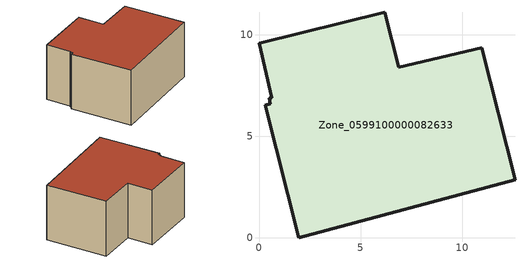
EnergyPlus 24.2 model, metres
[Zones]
Zone_0599100000082633
 floor ground (C_G): 12.6,2.86 1.95,0 0.31,6.53 0.56,6.59 0.49,6.88 0.63,6.91 0,9.58 6.19,11.12 6.87,8.39 10.97,9.37 z0
 wall outside (C_F): 1.95,0 12.6,2.86 10.97,9.37 6.87,8.39 6.19,11.12 0,9.58 0.63,6.91 0.49,6.88 0.56,6.59 0.31,6.53 1.95,0 z0:6.17
 roof outside (C_R): 0.63,6.91 0.49,6.88 0.56,6.59 0.31,6.53 1.95,0 12.6,2.86 10.97,9.37 6.87,8.39 6.19,11.12 0,9.58 z6.17
[BUILDING]
Pand.0599100000082633: North Axis=0; Terrain=City; Loads Convergence Tolerance Value=0.04; Temperature Convergence Tolerance Value=0.4; Solar Distribution=FullExterior; Maximum Number of Warmup Days=25; Minimum Number of Warmup Days=1
[Site:Location]
Rotterdam.The.Hague.AP_ZH_NLD Design_Conditions: Latitude=51.96; Longitude=4.45; Time Zone=1; Elevation=-4.5
[SITE:GROUNDTEMPERATURE:BUILDINGSURFACE]
18, 18, 18, 18, 18, 18, 18, 18, 18, 18, 18, 18
[MATERIAL] Thermal Absorptance=0.9; Solar Absorptance=0.7; Visible Absorptance=0.7
Name | Roughness | Thickness | Conductivity | Density | Specific Heat
G.TI.1946-1964 | MediumSmooth | 0.15 | 1 | 540 | 1210
F.TI.1946-1964 | Rough | 0.3 | 0.857143 | 1920 | 840
R.TI.1946-1964 | MediumRough | 0.2 | 0.277778 | 1500 | 1000
[CONSTRUCTION]
C_G: G.TI.1946-1964
C_F: F.TI.1946-1964
C_R: R.TI.1946-1964
[ZONE]
Zone_0599100000082633: Type=1; Multiplier=1; Ceiling Height=Autocalculate; Volume=Autocalculate; Floor Area=autocalculate; Part of Total Floor Area=Yes
[ZONEINFILTRATION:DESIGNFLOWRATE]
Infil_Zone_0599100000082633: Zone or ZoneList or Space or SpaceList=Zone_0599100000082633; Schedule=AlwaysOn; Design Flow Rate Calculation Method=Flow/Area; Flow Rate per Floor Area=0.003; Constant Term Coefficient=1; Temperature Term Coefficient=0; Velocity Term Coefficient=0; Velocity Squared Term Coefficient=0
[HVACTEMPLATE:ZONE:IDEALLOADSAIRSYSTEM]
Zone_0599100000082633: Maximum Heating Supply Air Temperature=50; Minimum Cooling Supply Air Temperature=13; Maximum Heating Supply Air Humidity Ratio=0.0156; Minimum Cooling Supply Air Humidity Ratio=0.0077; Heating Limit=NoLimit; Cooling Limit=NoLimit; Dehumidification Control Type=ConstantSensibleHeatRatio; Cooling Sensible Heat Ratio=0.7; Dehumidification Setpoint=60; Humidification Control Type=None; Humidification Setpoint=30; Outdoor Air Method=None; Outdoor Air Flow Rate per Person=0.00944; Outdoor Air Flow Rate per Zone Floor Area=0; Outdoor Air Flow Rate per Zone=0; Demand Controlled Ventilation Type=None; Outdoor Air Economizer Type=NoEconomizer; Heat Recovery Type=None; Sensible Heat Recovery Effectiveness=0.7; Latent Heat Recovery Effectiveness=0.65
[ZONECONTROL:THERMOSTAT]
ThermostatControl_Zone_0599100000082633: Zone or ZoneList=Zone_0599100000082633; Control Type Schedule=DualSetpointControlType; Control 1=Thermostat_Zone_0599100000082633; Temperature Difference Between Cutout And Setpoint=0
[THERMOSTATSETPOINT:DUALSETPOINT]
Thermostat_Zone_0599100000082633: Heating Setpoint Temperature Schedule=HeatingSetpoint_Zone_0599100000082633; Cooling Setpoint Temperature Schedule=CoolingSetpoint_Zone_0599100000082633
[SCHEDULE:COMPACT]
HeatingSetpoint_Zone_0599100000082633: Through: 12/31, For: AllDays, Until: 24:00, 21
CoolingSetpoint_Zone_0599100000082633: Through: 12/31, For: AllDays, Until: 24:00, 24
DualSetpointControlType: Through: 12/31, For: AllDays, Until: 24:00, 4
AlwaysOn: Through: 12/31, For: AllDays, Until: 24:00, 1
